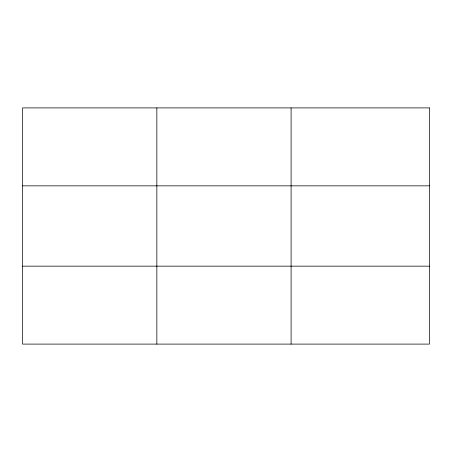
<?xml version="1.0" encoding="UTF-8"?>
<svg xmlns="http://www.w3.org/2000/svg" width="452" height="452" viewBox="0 0 452 452"><rect width="100%" height="100%" fill="white"/><g stroke="black" fill="none" stroke-linecap="round" stroke-linejoin="round"><path stroke-width="0.68" d="M156.844 344.102L156.844 107.898M291.088 344.102L291.088 107.898M22.6 185.845L429.4 185.845M22.6 266.155L429.4 266.155M429.4 107.898L429.4 344.102L22.6 344.102L22.6 107.898L429.4 107.898"/></g></svg>
